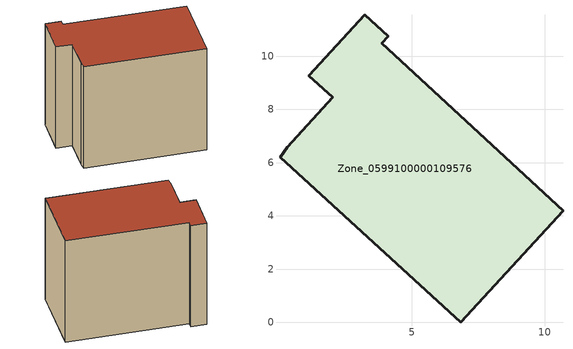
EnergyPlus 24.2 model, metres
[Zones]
Zone_0599100000109576
 floor ground (C_G): 1.12,9.27 3.23,11.56 4.12,10.75 3.87,10.48 10.68,4.2 6.84,0 0.04,6.2 0.32,6.59 2.02,8.45 z0
 wall outside (C_F): 0.04,6.2 6.84,0 10.68,4.2 3.87,10.48 4.12,10.75 3.23,11.56 1.12,9.27 2.02,8.45 0.32,6.59 0.04,6.2 z0:8.8
 roof outside (C_R): 0.32,6.59 0.04,6.2 6.84,0 10.68,4.2 3.87,10.48 4.12,10.75 3.23,11.56 1.12,9.27 2.02,8.45 z8.8
[BUILDING]
Pand.0599100000109576: North Axis=0; Terrain=City; Loads Convergence Tolerance Value=0.04; Temperature Convergence Tolerance Value=0.4; Solar Distribution=FullExterior; Maximum Number of Warmup Days=25; Minimum Number of Warmup Days=1
[Site:Location]
Rotterdam.The.Hague.AP_ZH_NLD Design_Conditions: Latitude=51.96; Longitude=4.45; Time Zone=1; Elevation=-4.5
[SITE:GROUNDTEMPERATURE:BUILDINGSURFACE]
18, 18, 18, 18, 18, 18, 18, 18, 18, 18, 18, 18
[MATERIAL] Thermal Absorptance=0.9; Solar Absorptance=0.7; Visible Absorptance=0.7
Name | Roughness | Thickness | Conductivity | Density | Specific Heat
G.TI.1975-1991 | MediumSmooth | 0.15 | 0.288461 | 540 | 1210
F.TI.1975-1991 | Rough | 0.3 | 0.230769 | 1920 | 840
R.TI.1975-1991 | MediumRough | 0.2 | 0.153846 | 1500 | 1000
[CONSTRUCTION]
C_G: G.TI.1975-1991
C_F: F.TI.1975-1991
C_R: R.TI.1975-1991
[ZONE]
Zone_0599100000109576: Type=1; Multiplier=1; Ceiling Height=Autocalculate; Volume=Autocalculate; Floor Area=autocalculate; Part of Total Floor Area=Yes
[ZONEINFILTRATION:DESIGNFLOWRATE]
Infil_Zone_0599100000109576: Zone or ZoneList or Space or SpaceList=Zone_0599100000109576; Schedule=AlwaysOn; Design Flow Rate Calculation Method=Flow/Area; Flow Rate per Floor Area=0.003; Constant Term Coefficient=1; Temperature Term Coefficient=0; Velocity Term Coefficient=0; Velocity Squared Term Coefficient=0
[HVACTEMPLATE:ZONE:IDEALLOADSAIRSYSTEM]
Zone_0599100000109576: Maximum Heating Supply Air Temperature=50; Minimum Cooling Supply Air Temperature=13; Maximum Heating Supply Air Humidity Ratio=0.0156; Minimum Cooling Supply Air Humidity Ratio=0.0077; Heating Limit=NoLimit; Cooling Limit=NoLimit; Dehumidification Control Type=ConstantSensibleHeatRatio; Cooling Sensible Heat Ratio=0.7; Dehumidification Setpoint=60; Humidification Control Type=None; Humidification Setpoint=30; Outdoor Air Method=None; Outdoor Air Flow Rate per Person=0.00944; Outdoor Air Flow Rate per Zone Floor Area=0; Outdoor Air Flow Rate per Zone=0; Demand Controlled Ventilation Type=None; Outdoor Air Economizer Type=NoEconomizer; Heat Recovery Type=None; Sensible Heat Recovery Effectiveness=0.7; Latent Heat Recovery Effectiveness=0.65
[ZONECONTROL:THERMOSTAT]
ThermostatControl_Zone_0599100000109576: Zone or ZoneList=Zone_0599100000109576; Control Type Schedule=DualSetpointControlType; Control 1=Thermostat_Zone_0599100000109576; Temperature Difference Between Cutout And Setpoint=0
[THERMOSTATSETPOINT:DUALSETPOINT]
Thermostat_Zone_0599100000109576: Heating Setpoint Temperature Schedule=HeatingSetpoint_Zone_0599100000109576; Cooling Setpoint Temperature Schedule=CoolingSetpoint_Zone_0599100000109576
[SCHEDULE:COMPACT]
HeatingSetpoint_Zone_0599100000109576: Through: 12/31, For: AllDays, Until: 24:00, 21
CoolingSetpoint_Zone_0599100000109576: Through: 12/31, For: AllDays, Until: 24:00, 24
DualSetpointControlType: Through: 12/31, For: AllDays, Until: 24:00, 4
AlwaysOn: Through: 12/31, For: AllDays, Until: 24:00, 1
